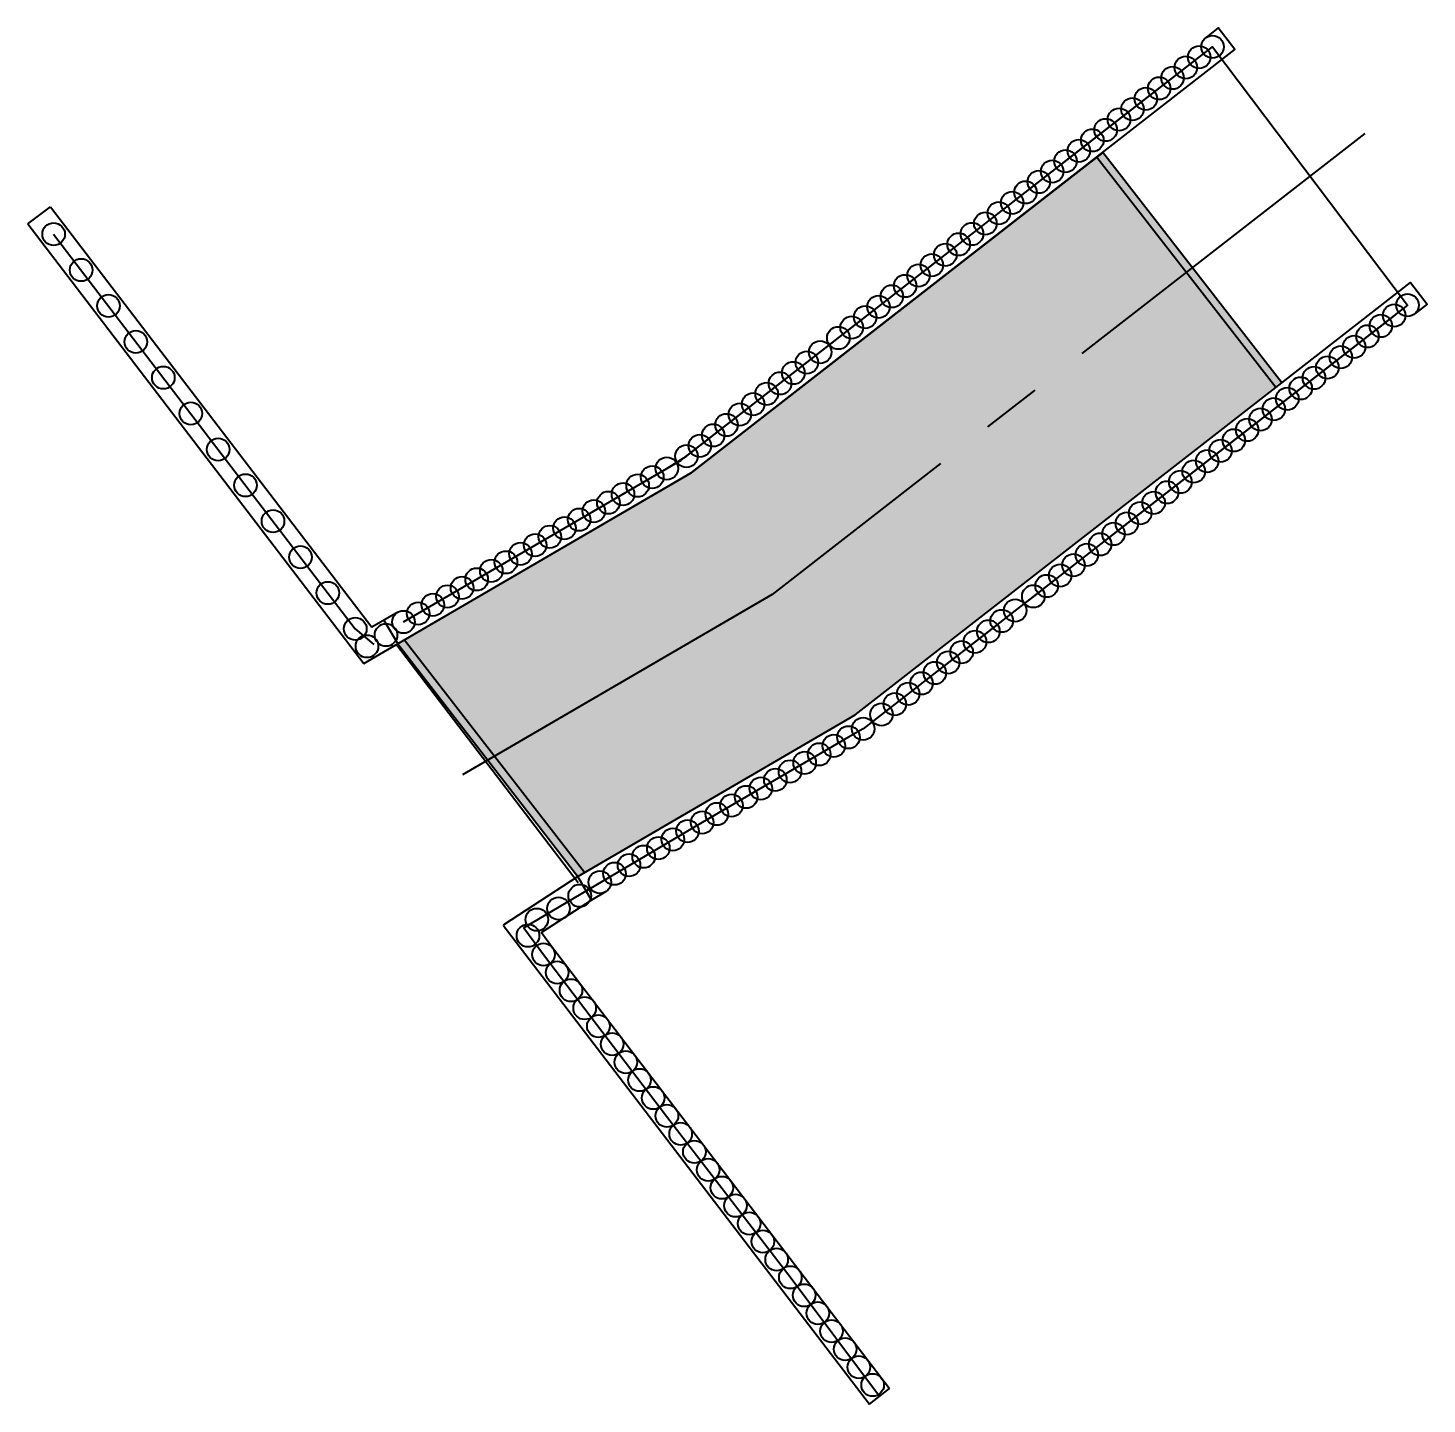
# Model space of a CAD drawing. Extents: x 10495 to 11837, y 8876 to 9625.
# Drawn here: x 10494.9 to 10569.3, y 9551.5 to 9624.6 of the extents above.
import ezdxf

# ---------------------------------------------------------------- set-up
doc = ezdxf.new("R2010")
doc.units = 0
doc.linetypes.add('CENTER2', pattern=[28.575, 19.05, -3.175, 3.175, -3.175])
doc.layers.add('OSI', color=3, linetype='CENTER2')

msp = doc.modelspace()

# ---------------------------------------------------------------- hatches: boundary and pattern name
at = {"lineweight": 40, "transparency": 33554508}
h = msp.add_hatch(dxfattribs=at)
h.set_pattern_fill('ANGLE', color=1, scale=0.001, angle=37.88742)
h.set_pattern_definition([(37.88742, (10570.2754016, 9610.949482), (-0.0042895719, 0.0055126943), [0.00508, -0.001905]), (127.88742, (10570.2754016, 9610.949482), (-0.0055126943, -0.0042895719), [0.00508, -0.001905])])
h.paths.add_polyline_path([(10552.026, 9617.982), (10530.151, 9600.962), (10514.554, 9591.877), (10524.133, 9579.51), (10538.865, 9588.091), (10561.55, 9605.743)])

# ---------------------------------------------------------------- linework, layer by layer
at = {"color": 1, "lineweight": 40}
for p, q in [((10551.711, 9617.737), (10561.231, 9605.504)), ((10494.906, 9614.191), (10496.098, 9615.102)), ((10567.547, 9609.342), (10539.293, 9587.357)), ((10524.478, 9579.711), (10514.899, 9592.078)), ((10520.169, 9576.925), (10539.628, 9551.473)), ((10522.783, 9575.728), (10540.7, 9552.293)), ((10539.628, 9551.473), (10540.7, 9552.293))]:
    msp.add_line(p, q, dxfattribs=at)
for points in [[(10512.761, 9590.833), (10516.284, 9592.885), (10530.151, 9600.962), (10559.053, 9623.449), (10558.168, 9624.6), (10557.526, 9624.1)], [(10514.864, 9593.033), (10529.629, 9601.633), (10557.863, 9623.602)], [(10514.864, 9593.033), (10521.863, 9597.11), (10528.863, 9601.186), (10529.901, 9601.844), (10537.004, 9607.371), (10538.685, 9608.679), (10545.078, 9613.653), (10552.181, 9619.18), (10557.863, 9623.602), (10568.226, 9609.87), (10567.516, 9609.318), (10560.413, 9603.791), (10553.31, 9598.264), (10548.338, 9594.395), (10547.367, 9593.639), (10545.946, 9592.534), (10540.264, 9588.112), (10539.293, 9587.357), (10538.516, 9586.904), (10530.739, 9582.374), (10521.252, 9576.771), (10522.306, 9575.364), (10528.839, 9566.763), (10535.466, 9558.155), (10540.164, 9551.883), (10540.164, 9551.883)], [(10496.098, 9615.102), (10513.184, 9592.749)], [(10494.906, 9614.191), (10512.761, 9590.833)], [(10496.269, 9613.643), (10512.301, 9592.669), (10513.293, 9591.831)], [(10525.597, 9578.685), (10524.862, 9578.257), (10524.133, 9579.51), (10538.866, 9588.091), (10561.546, 9605.749), (10568.38, 9611.067), (10569.26, 9609.915), (10568.626, 9609.421)], [(10514.562, 9593.551), (10514.562, 9593.551), (10513.184, 9592.749)], [(10513.827, 9593.123), (10514.554, 9591.877)], [(10514.489, 9591.828), (10524.145, 9579.196)], [(10524.133, 9579.51), (10520.169, 9576.925)], [(10524.862, 9578.257), (10522.198, 9576.533), (10522.783, 9575.728)]]:
    msp.add_lwpolyline(points, dxfattribs=at)
msp.add_lwpolyline([(10514.554, 9591.877), (10524.133, 9579.51), (10538.866, 9588.091), (10561.547, 9605.749), (10552.027, 9617.982), (10530.151, 9600.962)], close=True, dxfattribs=at)
for centre in [(10557.863, 9623.602), (10556.443, 9622.497), (10557.153, 9623.049), (10555.732, 9621.944), (10554.312, 9620.838), (10555.022, 9621.391), (10553.602, 9620.286), (10552.891, 9619.733), (10551.471, 9618.628), (10552.181, 9619.18), (10550.76, 9618.075), (10550.05, 9617.522), (10548.629, 9616.417), (10549.34, 9616.969), (10547.919, 9615.864), (10547.209, 9615.311), (10545.788, 9614.206), (10546.499, 9614.759), (10496.269, 9613.643), (10545.078, 9613.653), (10544.368, 9613.101), (10542.947, 9611.995), (10543.657, 9612.548), (10497.727, 9611.736), (10542.237, 9611.442), (10541.526, 9610.89), (10499.184, 9609.829), (10540.106, 9609.784), (10540.816, 9610.337), (10568.226, 9609.87), (10539.396, 9609.232), (10567.516, 9609.318), (10538.685, 9608.679), (10566.095, 9608.212), (10566.805, 9608.765), (10500.642, 9607.923), (10537.975, 9608.126), (10565.385, 9607.659), (10536.294, 9606.819), (10537.004, 9607.371), (10564.674, 9607.107), (10502.099, 9606.016), (10535.583, 9606.266), (10563.254, 9606.001), (10563.964, 9606.554), (10534.873, 9605.713), (10562.544, 9605.449), (10533.452, 9604.608), (10534.163, 9605.161), (10561.833, 9604.896), (10503.557, 9604.109), (10532.742, 9604.055), (10560.413, 9603.791), (10561.123, 9604.343), (10532.032, 9603.502), (10559.702, 9603.238), (10530.611, 9602.397), (10531.322, 9602.95), (10558.992, 9602.685), (10505.014, 9602.202), (10529.901, 9601.844), (10557.571, 9601.58), (10558.282, 9602.132), (10528.863, 9601.186), (10556.861, 9601.027), (10506.471, 9600.296), (10527.307, 9600.28), (10528.085, 9600.733), (10556.151, 9600.474), (10525.752, 9599.374), (10526.53, 9599.827), (10554.73, 9599.369), (10555.441, 9599.922), (10524.974, 9598.922), (10554.02, 9598.816), (10507.929, 9598.389), (10523.419, 9598.016), (10524.196, 9598.469), (10553.31, 9598.264), (10521.863, 9597.11), (10522.641, 9597.563), (10551.889, 9597.158), (10552.599, 9597.711), (10509.386, 9596.482), (10521.086, 9596.657), (10551.179, 9596.605), (10519.53, 9595.751), (10520.308, 9596.204), (10550.468, 9596.053), (10517.975, 9594.845), (10518.753, 9595.298), (10549.048, 9594.947), (10549.758, 9595.5), (10510.844, 9594.575), (10517.197, 9594.392), (10548.338, 9594.395), (10515.642, 9593.486), (10516.42, 9593.939), (10547.367, 9593.639), (10512.301, 9592.669), (10514.864, 9593.033), (10546.657, 9593.087), (10513.934, 9592.34), (10545.236, 9591.981), (10545.946, 9592.534), (10512.923, 9591.74), (10544.526, 9591.429), (10543.815, 9590.876), (10542.395, 9589.771), (10543.105, 9590.323), (10541.685, 9589.218), (10540.974, 9588.665), (10540.264, 9588.112), (10538.516, 9586.904), (10539.293, 9587.357), (10536.96, 9585.998), (10537.738, 9586.451), (10536.183, 9585.545), (10534.627, 9584.639), (10535.405, 9585.092), (10533.072, 9583.733), (10533.85, 9584.186), (10532.294, 9583.28), (10530.739, 9582.374), (10531.516, 9582.827), (10529.183, 9581.468), (10529.961, 9581.921), (10528.406, 9581.015), (10526.85, 9580.109), (10527.628, 9580.562), (10525.295, 9579.203), (10526.073, 9579.656), (10524.229, 9578.489), (10523.106, 9577.806), (10521.952, 9577.214), (10521.481, 9576.365), (10522.306, 9575.364), (10523.035, 9574.41), (10523.764, 9573.457), (10524.493, 9572.504), (10525.221, 9571.55), (10525.95, 9570.597), (10526.679, 9569.644), (10527.408, 9568.69), (10528.136, 9567.737), (10528.865, 9566.783), (10529.594, 9565.83), (10530.323, 9564.877), (10531.051, 9563.923), (10531.78, 9562.97), (10532.509, 9562.017), (10533.238, 9561.063), (10533.966, 9560.11), (10534.695, 9559.156), (10535.424, 9558.203), (10536.153, 9557.25), (10536.881, 9556.296), (10537.61, 9555.343), (10538.339, 9554.389), (10539.068, 9553.436), (10539.796, 9552.483)]:
    msp.add_circle(centre, 0.6, dxfattribs=at)
at = {"layer": 'OSI', "color": 1, "lineweight": 40}
msp.add_lwpolyline([(10565.952, 9618.998), (10534.462, 9594.495), (10517.078, 9584.37)], dxfattribs=at)

doc.saveas('drawing.dxf')
